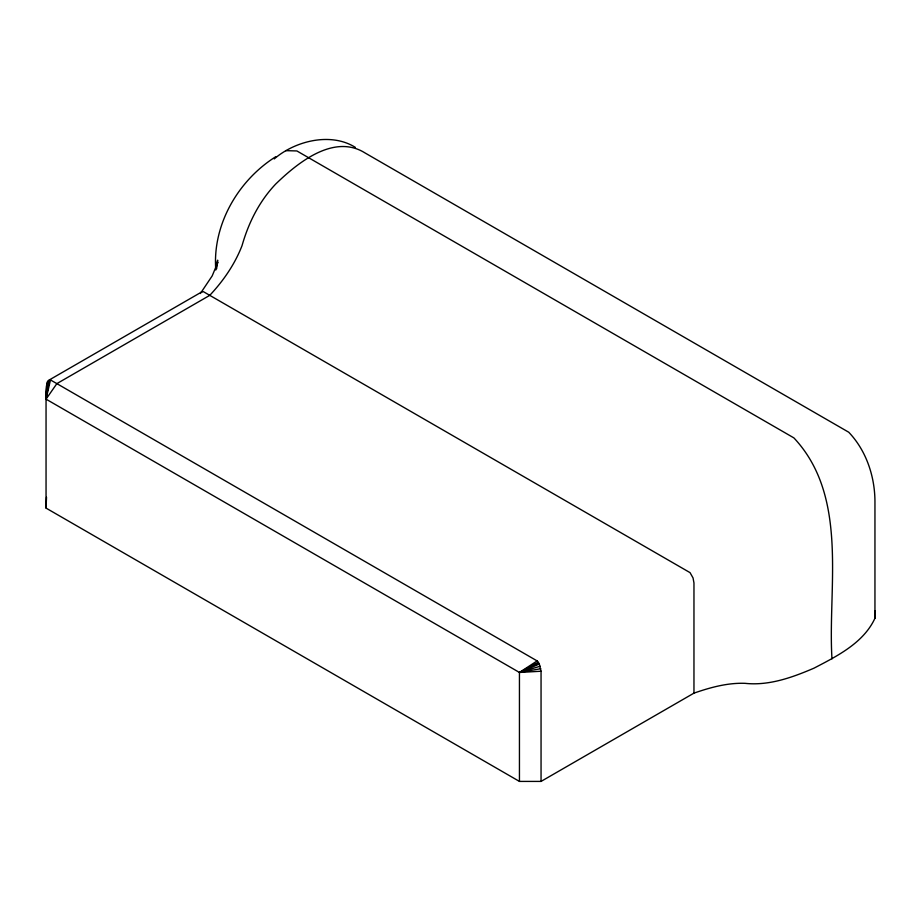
<?xml version="1.0" encoding="UTF-8"?>
<svg xmlns="http://www.w3.org/2000/svg" width="921" height="921" viewBox="0 0 921 921"><rect width="100%" height="100%" fill="white"/><g stroke="black" fill="none" stroke-linecap="round" stroke-linejoin="round"><path stroke-width="1.38" d="M693.962 693.133L693.962 582.958L693.053 577.962L690.036 572.632L203.391 291.669L202.24 291.646L49.343 379.924L47.466 381.789L46.568 385.749L46.05 399.15L46.05 508.104L519.444 781.411L541.053 781.411L693.962 693.133C710.367 687.446 727.567 682.68 745.077 683.336C769.058 685.915 792.428 677.419 814.106 668.116C837.131 656.063 863.507 643.019 874.95 618.267L874.95 501.162C874.766 476.145 866.177 450.484 848.736 432.225L365.096 152.99C333.909 133.315 297.564 162.821 275.724 184.027C259.262 201.342 248.52 222.813 242.05 245.608C234.867 264.2 223.343 280.87 209.758 295.353L56.86 383.631L46.05 399.15L519.444 672.457L541.053 671.236L541.053 781.411M46.05 508.104L46.511 497.271M46.867 383.562L46.05 399.15L50.482 379.947L49.343 379.924L46.05 399.15L46.568 385.749M47.466 381.789L46.05 399.15L48.306 380.546M274.239 158.919C294.95 140.971 330.731 131.899 355.345 147.372M200.375 293.511L212.198 275.886L217.863 262.22L215.998 267.792L217.644 260.171L216.608 268.84M275.724 156.731C238.067 180.458 212.21 224.897 215.813 270.026M519.444 781.411L519.444 672.457L537.127 660.91L539.315 664.029L541.053 671.236M201.215 292.268L202.24 291.646M540.742 668.704L519.444 672.457L538.278 662.211M540.155 666.24L519.444 672.457L538.797 663.12M519.444 672.457L539.315 664.029M285.729 150.641L296.884 150.952L793.879 437.889C849.104 496.776 827.588 586.942 831.974 658.883M50.482 379.947L537.127 660.91M874.881 610.681L874.95 618.267"/></g></svg>
